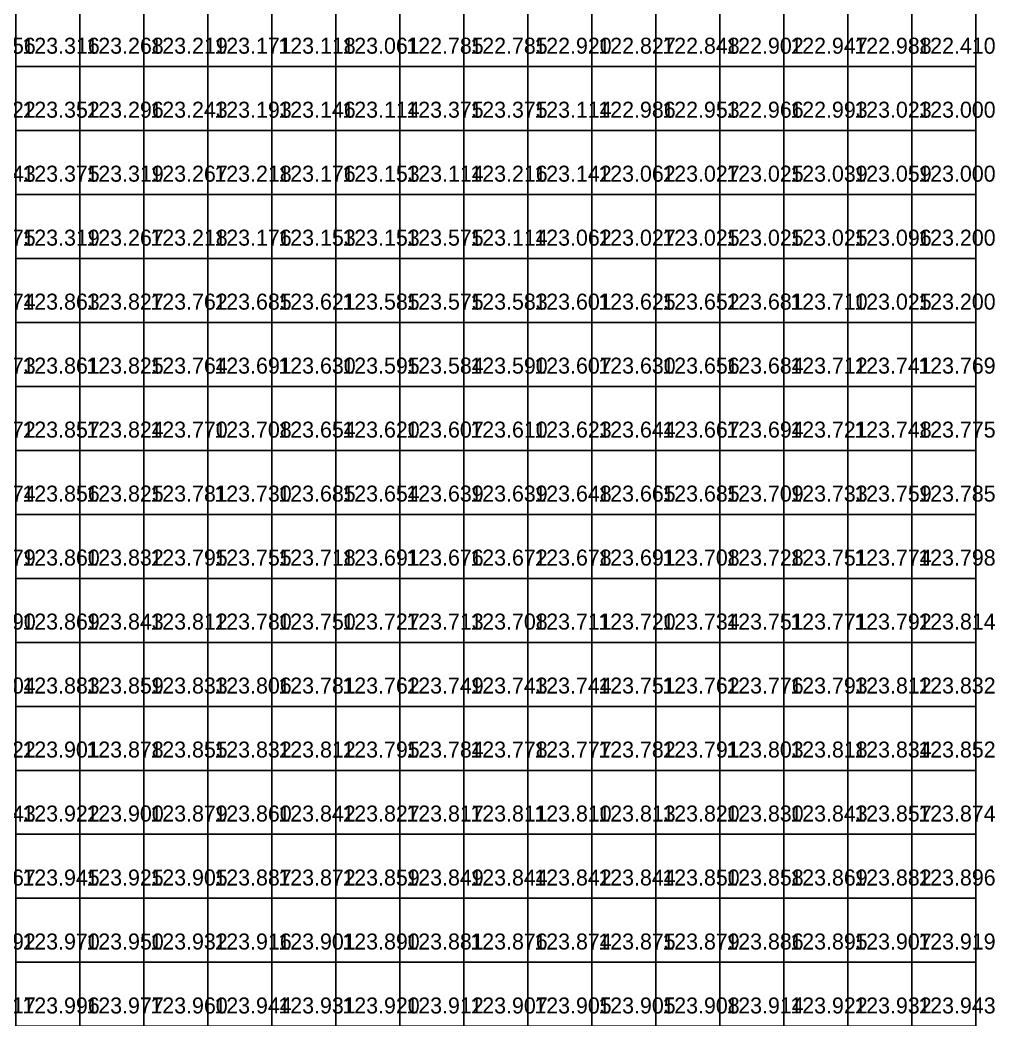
# Model space of a CAD drawing. Header units: metres. Extents: x 287857 to 287978, y 62957 to 63018.
# Drawn here: x 287962.99 to 287978.22, y 62971.93 to 62987.56 of the extents above; entities that cross this region are included whole.
import ezdxf

# ---------------------------------------------------------------- set-up
doc = ezdxf.new("R2010")
doc.units = ezdxf.units.M
for name, color, linetype, true_color in [('CIVILS-BARRIER', 7, 'Continuous', 0xf87171), ('CIVILS-INTERP', 7, 'Continuous', 0x64748b), ('CIVILS-LEVEL-TXT', 7, 'Continuous', 0x38bdf8), ('CIVILS-REAL', 7, 'Continuous', 0x38bdf8)]:
    doc.layers.add(name, color=color, linetype=linetype, true_color=true_color)

msp = doc.modelspace()

# ---------------------------------------------------------------- linework, layer by layer
at = {"layer": 'CIVILS-BARRIER'}
for points in [[(287968.925, 62984.831, 123.114), (287969.925, 62984.831, 123.114), (287969.925, 62985.831, 123.114), (287968.925, 62985.831, 123.114), (287968.925, 62984.831, 123.114)], [(287976.925, 62984.831, 123), (287977.925, 62984.831, 123), (287977.925, 62985.831, 123), (287976.925, 62985.831, 123), (287976.925, 62984.831, 123)], [(287962.925, 62983.831, 123.319), (287963.925, 62983.831, 123.319), (287963.925, 62984.831, 123.319), (287962.925, 62984.831, 123.319), (287962.925, 62983.831, 123.319)], [(287963.925, 62983.831, 123.267), (287964.925, 62983.831, 123.267), (287964.925, 62984.831, 123.267), (287963.925, 62984.831, 123.267), (287963.925, 62983.831, 123.267)], [(287964.925, 62983.831, 123.218), (287965.925, 62983.831, 123.218), (287965.925, 62984.831, 123.218), (287964.925, 62984.831, 123.218), (287964.925, 62983.831, 123.218)], [(287965.925, 62983.831, 123.176), (287966.925, 62983.831, 123.176), (287966.925, 62984.831, 123.176), (287965.925, 62984.831, 123.176), (287965.925, 62983.831, 123.176)], [(287966.925, 62983.831, 123.153), (287967.925, 62983.831, 123.153), (287967.925, 62984.831, 123.153), (287966.925, 62984.831, 123.153), (287966.925, 62983.831, 123.153)], [(287967.925, 62983.831, 123.153), (287968.925, 62983.831, 123.153), (287968.925, 62984.831, 123.153), (287967.925, 62984.831, 123.153), (287967.925, 62983.831, 123.153)], [(287969.925, 62983.831, 123.114), (287970.925, 62983.831, 123.114), (287970.925, 62984.831, 123.114), (287969.925, 62984.831, 123.114), (287969.925, 62983.831, 123.114)], [(287970.925, 62983.831, 123.062), (287971.925, 62983.831, 123.062), (287971.925, 62984.831, 123.062), (287970.925, 62984.831, 123.062), (287970.925, 62983.831, 123.062)], [(287971.925, 62983.831, 123.027), (287972.925, 62983.831, 123.027), (287972.925, 62984.831, 123.027), (287971.925, 62984.831, 123.027), (287971.925, 62983.831, 123.027)], [(287972.925, 62983.831, 123.025), (287973.925, 62983.831, 123.025), (287973.925, 62984.831, 123.025), (287972.925, 62984.831, 123.025), (287972.925, 62983.831, 123.025)], [(287973.925, 62983.831, 123.025), (287974.925, 62983.831, 123.025), (287974.925, 62984.831, 123.025), (287973.925, 62984.831, 123.025), (287973.925, 62983.831, 123.025)], [(287974.925, 62983.831, 123.025), (287975.925, 62983.831, 123.025), (287975.925, 62984.831, 123.025), (287974.925, 62984.831, 123.025), (287974.925, 62983.831, 123.025)], [(287975.925, 62982.831, 123.025), (287976.925, 62982.831, 123.025), (287976.925, 62983.831, 123.025), (287975.925, 62983.831, 123.025), (287975.925, 62982.831, 123.025)]]:
    msp.add_polyline3d(points, dxfattribs=at)
at = {"layer": 'CIVILS-INTERP'}
for points in [[(287962.925, 62986.831, 123.316), (287963.925, 62986.831, 123.316), (287963.925, 62987.831, 123.316), (287962.925, 62987.831, 123.316), (287962.925, 62986.831, 123.316)], [(287963.925, 62986.831, 123.268), (287964.925, 62986.831, 123.268), (287964.925, 62987.831, 123.268), (287963.925, 62987.831, 123.268), (287963.925, 62986.831, 123.268)], [(287964.925, 62986.831, 123.219), (287965.925, 62986.831, 123.219), (287965.925, 62987.831, 123.219), (287964.925, 62987.831, 123.219), (287964.925, 62986.831, 123.219)], [(287965.925, 62986.831, 123.171), (287966.925, 62986.831, 123.171), (287966.925, 62987.831, 123.171), (287965.925, 62987.831, 123.171), (287965.925, 62986.831, 123.171)], [(287966.925, 62986.831, 123.118), (287967.925, 62986.831, 123.118), (287967.925, 62987.831, 123.118), (287966.925, 62987.831, 123.118), (287966.925, 62986.831, 123.118)], [(287967.925, 62986.831, 123.061), (287968.925, 62986.831, 123.061), (287968.925, 62987.831, 123.061), (287967.925, 62987.831, 123.061), (287967.925, 62986.831, 123.061)], [(287970.925, 62986.831, 122.92), (287971.925, 62986.831, 122.92), (287971.925, 62987.831, 122.92), (287970.925, 62987.831, 122.92), (287970.925, 62986.831, 122.92)], [(287971.925, 62986.831, 122.827), (287972.925, 62986.831, 122.827), (287972.925, 62987.831, 122.827), (287971.925, 62987.831, 122.827), (287971.925, 62986.831, 122.827)], [(287972.925, 62986.831, 122.848), (287973.925, 62986.831, 122.848), (287973.925, 62987.831, 122.848), (287972.925, 62987.831, 122.848), (287972.925, 62986.831, 122.848)], [(287973.925, 62986.831, 122.902), (287974.925, 62986.831, 122.902), (287974.925, 62987.831, 122.902), (287973.925, 62987.831, 122.902), (287973.925, 62986.831, 122.902)], [(287974.925, 62986.831, 122.947), (287975.925, 62986.831, 122.947), (287975.925, 62987.831, 122.947), (287974.925, 62987.831, 122.947), (287974.925, 62986.831, 122.947)], [(287975.925, 62986.831, 122.988), (287976.925, 62986.831, 122.988), (287976.925, 62987.831, 122.988), (287975.925, 62987.831, 122.988), (287975.925, 62986.831, 122.988)], [(287962.925, 62985.831, 123.352), (287963.925, 62985.831, 123.352), (287963.925, 62986.831, 123.352), (287962.925, 62986.831, 123.352), (287962.925, 62985.831, 123.352)], [(287963.925, 62985.831, 123.296), (287964.925, 62985.831, 123.296), (287964.925, 62986.831, 123.296), (287963.925, 62986.831, 123.296), (287963.925, 62985.831, 123.296)], [(287964.925, 62985.831, 123.243), (287965.925, 62985.831, 123.243), (287965.925, 62986.831, 123.243), (287964.925, 62986.831, 123.243), (287964.925, 62985.831, 123.243)], [(287965.925, 62985.831, 123.193), (287966.925, 62985.831, 123.193), (287966.925, 62986.831, 123.193), (287965.925, 62986.831, 123.193), (287965.925, 62985.831, 123.193)], [(287966.925, 62985.831, 123.146), (287967.925, 62985.831, 123.146), (287967.925, 62986.831, 123.146), (287966.925, 62986.831, 123.146), (287966.925, 62985.831, 123.146)], [(287967.925, 62985.831, 123.114), (287968.925, 62985.831, 123.114), (287968.925, 62986.831, 123.114), (287967.925, 62986.831, 123.114), (287967.925, 62985.831, 123.114)], [(287970.925, 62985.831, 123.114), (287971.925, 62985.831, 123.114), (287971.925, 62986.831, 123.114), (287970.925, 62986.831, 123.114), (287970.925, 62985.831, 123.114)], [(287971.925, 62985.831, 122.986), (287972.925, 62985.831, 122.986), (287972.925, 62986.831, 122.986), (287971.925, 62986.831, 122.986), (287971.925, 62985.831, 122.986)], [(287972.925, 62985.831, 122.953), (287973.925, 62985.831, 122.953), (287973.925, 62986.831, 122.953), (287972.925, 62986.831, 122.953), (287972.925, 62985.831, 122.953)], [(287973.925, 62985.831, 122.966), (287974.925, 62985.831, 122.966), (287974.925, 62986.831, 122.966), (287973.925, 62986.831, 122.966), (287973.925, 62985.831, 122.966)], [(287974.925, 62985.831, 122.993), (287975.925, 62985.831, 122.993), (287975.925, 62986.831, 122.993), (287974.925, 62986.831, 122.993), (287974.925, 62985.831, 122.993)], [(287975.925, 62985.831, 123.023), (287976.925, 62985.831, 123.023), (287976.925, 62986.831, 123.023), (287975.925, 62986.831, 123.023), (287975.925, 62985.831, 123.023)], [(287962.925, 62984.831, 123.375), (287963.925, 62984.831, 123.375), (287963.925, 62985.831, 123.375), (287962.925, 62985.831, 123.375), (287962.925, 62984.831, 123.375)], [(287963.925, 62984.831, 123.319), (287964.925, 62984.831, 123.319), (287964.925, 62985.831, 123.319), (287963.925, 62985.831, 123.319), (287963.925, 62984.831, 123.319)], [(287964.925, 62984.831, 123.267), (287965.925, 62984.831, 123.267), (287965.925, 62985.831, 123.267), (287964.925, 62985.831, 123.267), (287964.925, 62984.831, 123.267)], [(287965.925, 62984.831, 123.218), (287966.925, 62984.831, 123.218), (287966.925, 62985.831, 123.218), (287965.925, 62985.831, 123.218), (287965.925, 62984.831, 123.218)], [(287966.925, 62984.831, 123.176), (287967.925, 62984.831, 123.176), (287967.925, 62985.831, 123.176), (287966.925, 62985.831, 123.176), (287966.925, 62984.831, 123.176)], [(287967.925, 62984.831, 123.153), (287968.925, 62984.831, 123.153), (287968.925, 62985.831, 123.153), (287967.925, 62985.831, 123.153), (287967.925, 62984.831, 123.153)], [(287969.925, 62984.831, 123.216), (287970.925, 62984.831, 123.216), (287970.925, 62985.831, 123.216), (287969.925, 62985.831, 123.216), (287969.925, 62984.831, 123.216)], [(287970.925, 62984.831, 123.142), (287971.925, 62984.831, 123.142), (287971.925, 62985.831, 123.142), (287970.925, 62985.831, 123.142), (287970.925, 62984.831, 123.142)], [(287971.925, 62984.831, 123.062), (287972.925, 62984.831, 123.062), (287972.925, 62985.831, 123.062), (287971.925, 62985.831, 123.062), (287971.925, 62984.831, 123.062)], [(287972.925, 62984.831, 123.027), (287973.925, 62984.831, 123.027), (287973.925, 62985.831, 123.027), (287972.925, 62985.831, 123.027), (287972.925, 62984.831, 123.027)], [(287973.925, 62984.831, 123.025), (287974.925, 62984.831, 123.025), (287974.925, 62985.831, 123.025), (287973.925, 62985.831, 123.025), (287973.925, 62984.831, 123.025)], [(287974.925, 62984.831, 123.039), (287975.925, 62984.831, 123.039), (287975.925, 62985.831, 123.039), (287974.925, 62985.831, 123.039), (287974.925, 62984.831, 123.039)], [(287975.925, 62984.831, 123.059), (287976.925, 62984.831, 123.059), (287976.925, 62985.831, 123.059), (287975.925, 62985.831, 123.059), (287975.925, 62984.831, 123.059)], [(287975.925, 62983.831, 123.096), (287976.925, 62983.831, 123.096), (287976.925, 62984.831, 123.096), (287975.925, 62984.831, 123.096), (287975.925, 62983.831, 123.096)], [(287962.925, 62982.831, 123.863), (287963.925, 62982.831, 123.863), (287963.925, 62983.831, 123.863), (287962.925, 62983.831, 123.863), (287962.925, 62982.831, 123.863)], [(287963.925, 62982.831, 123.827), (287964.925, 62982.831, 123.827), (287964.925, 62983.831, 123.827), (287963.925, 62983.831, 123.827), (287963.925, 62982.831, 123.827)], [(287964.925, 62982.831, 123.762), (287965.925, 62982.831, 123.762), (287965.925, 62983.831, 123.762), (287964.925, 62983.831, 123.762), (287964.925, 62982.831, 123.762)], [(287965.925, 62982.831, 123.685), (287966.925, 62982.831, 123.685), (287966.925, 62983.831, 123.685), (287965.925, 62983.831, 123.685), (287965.925, 62982.831, 123.685)], [(287966.925, 62982.831, 123.621), (287967.925, 62982.831, 123.621), (287967.925, 62983.831, 123.621), (287966.925, 62983.831, 123.621), (287966.925, 62982.831, 123.621)], [(287967.925, 62982.831, 123.585), (287968.925, 62982.831, 123.585), (287968.925, 62983.831, 123.585), (287967.925, 62983.831, 123.585), (287967.925, 62982.831, 123.585)], [(287969.925, 62982.831, 123.583), (287970.925, 62982.831, 123.583), (287970.925, 62983.831, 123.583), (287969.925, 62983.831, 123.583), (287969.925, 62982.831, 123.583)], [(287970.925, 62982.831, 123.601), (287971.925, 62982.831, 123.601), (287971.925, 62983.831, 123.601), (287970.925, 62983.831, 123.601), (287970.925, 62982.831, 123.601)], [(287971.925, 62982.831, 123.625), (287972.925, 62982.831, 123.625), (287972.925, 62983.831, 123.625), (287971.925, 62983.831, 123.625), (287971.925, 62982.831, 123.625)], [(287972.925, 62982.831, 123.652), (287973.925, 62982.831, 123.652), (287973.925, 62983.831, 123.652), (287972.925, 62983.831, 123.652), (287972.925, 62982.831, 123.652)], [(287973.925, 62982.831, 123.681), (287974.925, 62982.831, 123.681), (287974.925, 62983.831, 123.681), (287973.925, 62983.831, 123.681), (287973.925, 62982.831, 123.681)], [(287974.925, 62982.831, 123.71), (287975.925, 62982.831, 123.71), (287975.925, 62983.831, 123.71), (287974.925, 62983.831, 123.71), (287974.925, 62982.831, 123.71)], [(287962.925, 62981.831, 123.861), (287963.925, 62981.831, 123.861), (287963.925, 62982.831, 123.861), (287962.925, 62982.831, 123.861), (287962.925, 62981.831, 123.861)], [(287963.925, 62981.831, 123.825), (287964.925, 62981.831, 123.825), (287964.925, 62982.831, 123.825), (287963.925, 62982.831, 123.825), (287963.925, 62981.831, 123.825)], [(287964.925, 62981.831, 123.764), (287965.925, 62981.831, 123.764), (287965.925, 62982.831, 123.764), (287964.925, 62982.831, 123.764), (287964.925, 62981.831, 123.764)], [(287965.925, 62981.831, 123.691), (287966.925, 62981.831, 123.691), (287966.925, 62982.831, 123.691), (287965.925, 62982.831, 123.691), (287965.925, 62981.831, 123.691)], [(287966.925, 62981.831, 123.63), (287967.925, 62981.831, 123.63), (287967.925, 62982.831, 123.63), (287966.925, 62982.831, 123.63), (287966.925, 62981.831, 123.63)], [(287967.925, 62981.831, 123.595), (287968.925, 62981.831, 123.595), (287968.925, 62982.831, 123.595), (287967.925, 62982.831, 123.595), (287967.925, 62981.831, 123.595)], [(287968.925, 62981.831, 123.584), (287969.925, 62981.831, 123.584), (287969.925, 62982.831, 123.584), (287968.925, 62982.831, 123.584), (287968.925, 62981.831, 123.584)], [(287969.925, 62981.831, 123.59), (287970.925, 62981.831, 123.59), (287970.925, 62982.831, 123.59), (287969.925, 62982.831, 123.59), (287969.925, 62981.831, 123.59)], [(287970.925, 62981.831, 123.607), (287971.925, 62981.831, 123.607), (287971.925, 62982.831, 123.607), (287970.925, 62982.831, 123.607), (287970.925, 62981.831, 123.607)], [(287971.925, 62981.831, 123.63), (287972.925, 62981.831, 123.63), (287972.925, 62982.831, 123.63), (287971.925, 62982.831, 123.63), (287971.925, 62981.831, 123.63)], [(287972.925, 62981.831, 123.656), (287973.925, 62981.831, 123.656), (287973.925, 62982.831, 123.656), (287972.925, 62982.831, 123.656), (287972.925, 62981.831, 123.656)], [(287973.925, 62981.831, 123.684), (287974.925, 62981.831, 123.684), (287974.925, 62982.831, 123.684), (287973.925, 62982.831, 123.684), (287973.925, 62981.831, 123.684)], [(287974.925, 62981.831, 123.712), (287975.925, 62981.831, 123.712), (287975.925, 62982.831, 123.712), (287974.925, 62982.831, 123.712), (287974.925, 62981.831, 123.712)], [(287975.925, 62981.831, 123.741), (287976.925, 62981.831, 123.741), (287976.925, 62982.831, 123.741), (287975.925, 62982.831, 123.741), (287975.925, 62981.831, 123.741)], [(287976.925, 62981.831, 123.769), (287977.925, 62981.831, 123.769), (287977.925, 62982.831, 123.769), (287976.925, 62982.831, 123.769), (287976.925, 62981.831, 123.769)], [(287962.925, 62980.831, 123.857), (287963.925, 62980.831, 123.857), (287963.925, 62981.831, 123.857), (287962.925, 62981.831, 123.857), (287962.925, 62980.831, 123.857)], [(287963.925, 62980.831, 123.824), (287964.925, 62980.831, 123.824), (287964.925, 62981.831, 123.824), (287963.925, 62981.831, 123.824), (287963.925, 62980.831, 123.824)], [(287964.925, 62980.831, 123.77), (287965.925, 62980.831, 123.77), (287965.925, 62981.831, 123.77), (287964.925, 62981.831, 123.77), (287964.925, 62980.831, 123.77)], [(287965.925, 62980.831, 123.708), (287966.925, 62980.831, 123.708), (287966.925, 62981.831, 123.708), (287965.925, 62981.831, 123.708), (287965.925, 62980.831, 123.708)], [(287966.925, 62980.831, 123.654), (287967.925, 62980.831, 123.654), (287967.925, 62981.831, 123.654), (287966.925, 62981.831, 123.654), (287966.925, 62980.831, 123.654)], [(287967.925, 62980.831, 123.62), (287968.925, 62980.831, 123.62), (287968.925, 62981.831, 123.62), (287967.925, 62981.831, 123.62), (287967.925, 62980.831, 123.62)], [(287968.925, 62980.831, 123.607), (287969.925, 62980.831, 123.607), (287969.925, 62981.831, 123.607), (287968.925, 62981.831, 123.607), (287968.925, 62980.831, 123.607)], [(287969.925, 62980.831, 123.61), (287970.925, 62980.831, 123.61), (287970.925, 62981.831, 123.61), (287969.925, 62981.831, 123.61), (287969.925, 62980.831, 123.61)], [(287970.925, 62980.831, 123.623), (287971.925, 62980.831, 123.623), (287971.925, 62981.831, 123.623), (287970.925, 62981.831, 123.623), (287970.925, 62980.831, 123.623)], [(287971.925, 62980.831, 123.644), (287972.925, 62980.831, 123.644), (287972.925, 62981.831, 123.644), (287971.925, 62981.831, 123.644), (287971.925, 62980.831, 123.644)], [(287972.925, 62980.831, 123.667), (287973.925, 62980.831, 123.667), (287973.925, 62981.831, 123.667), (287972.925, 62981.831, 123.667), (287972.925, 62980.831, 123.667)], [(287973.925, 62980.831, 123.694), (287974.925, 62980.831, 123.694), (287974.925, 62981.831, 123.694), (287973.925, 62981.831, 123.694), (287973.925, 62980.831, 123.694)], [(287974.925, 62980.831, 123.721), (287975.925, 62980.831, 123.721), (287975.925, 62981.831, 123.721), (287974.925, 62981.831, 123.721), (287974.925, 62980.831, 123.721)], [(287975.925, 62980.831, 123.748), (287976.925, 62980.831, 123.748), (287976.925, 62981.831, 123.748), (287975.925, 62981.831, 123.748), (287975.925, 62980.831, 123.748)], [(287976.925, 62980.831, 123.775), (287977.925, 62980.831, 123.775), (287977.925, 62981.831, 123.775), (287976.925, 62981.831, 123.775), (287976.925, 62980.831, 123.775)], [(287962.925, 62979.831, 123.856), (287963.925, 62979.831, 123.856), (287963.925, 62980.831, 123.856), (287962.925, 62980.831, 123.856), (287962.925, 62979.831, 123.856)], [(287963.925, 62979.831, 123.825), (287964.925, 62979.831, 123.825), (287964.925, 62980.831, 123.825), (287963.925, 62980.831, 123.825), (287963.925, 62979.831, 123.825)], [(287964.925, 62979.831, 123.781), (287965.925, 62979.831, 123.781), (287965.925, 62980.831, 123.781), (287964.925, 62980.831, 123.781), (287964.925, 62979.831, 123.781)], [(287965.925, 62979.831, 123.73), (287966.925, 62979.831, 123.73), (287966.925, 62980.831, 123.73), (287965.925, 62980.831, 123.73), (287965.925, 62979.831, 123.73)], [(287966.925, 62979.831, 123.685), (287967.925, 62979.831, 123.685), (287967.925, 62980.831, 123.685), (287966.925, 62980.831, 123.685), (287966.925, 62979.831, 123.685)], [(287967.925, 62979.831, 123.654), (287968.925, 62979.831, 123.654), (287968.925, 62980.831, 123.654), (287967.925, 62980.831, 123.654), (287967.925, 62979.831, 123.654)], [(287968.925, 62979.831, 123.639), (287969.925, 62979.831, 123.639), (287969.925, 62980.831, 123.639), (287968.925, 62980.831, 123.639), (287968.925, 62979.831, 123.639)], [(287969.925, 62979.831, 123.639), (287970.925, 62979.831, 123.639), (287970.925, 62980.831, 123.639), (287969.925, 62980.831, 123.639), (287969.925, 62979.831, 123.639)], [(287970.925, 62979.831, 123.648), (287971.925, 62979.831, 123.648), (287971.925, 62980.831, 123.648), (287970.925, 62980.831, 123.648), (287970.925, 62979.831, 123.648)], [(287971.925, 62979.831, 123.665), (287972.925, 62979.831, 123.665), (287972.925, 62980.831, 123.665), (287971.925, 62980.831, 123.665), (287971.925, 62979.831, 123.665)], [(287972.925, 62979.831, 123.685), (287973.925, 62979.831, 123.685), (287973.925, 62980.831, 123.685), (287972.925, 62980.831, 123.685), (287972.925, 62979.831, 123.685)], [(287973.925, 62979.831, 123.709), (287974.925, 62979.831, 123.709), (287974.925, 62980.831, 123.709), (287973.925, 62980.831, 123.709), (287973.925, 62979.831, 123.709)], [(287974.925, 62979.831, 123.733), (287975.925, 62979.831, 123.733), (287975.925, 62980.831, 123.733), (287974.925, 62980.831, 123.733), (287974.925, 62979.831, 123.733)], [(287975.925, 62979.831, 123.759), (287976.925, 62979.831, 123.759), (287976.925, 62980.831, 123.759), (287975.925, 62980.831, 123.759), (287975.925, 62979.831, 123.759)], [(287976.925, 62979.831, 123.785), (287977.925, 62979.831, 123.785), (287977.925, 62980.831, 123.785), (287976.925, 62980.831, 123.785), (287976.925, 62979.831, 123.785)], [(287962.925, 62978.831, 123.86), (287963.925, 62978.831, 123.86), (287963.925, 62979.831, 123.86), (287962.925, 62979.831, 123.86), (287962.925, 62978.831, 123.86)], [(287963.925, 62978.831, 123.832), (287964.925, 62978.831, 123.832), (287964.925, 62979.831, 123.832), (287963.925, 62979.831, 123.832), (287963.925, 62978.831, 123.832)], [(287964.925, 62978.831, 123.795), (287965.925, 62978.831, 123.795), (287965.925, 62979.831, 123.795), (287964.925, 62979.831, 123.795), (287964.925, 62978.831, 123.795)], [(287965.925, 62978.831, 123.755), (287966.925, 62978.831, 123.755), (287966.925, 62979.831, 123.755), (287965.925, 62979.831, 123.755), (287965.925, 62978.831, 123.755)], [(287966.925, 62978.831, 123.718), (287967.925, 62978.831, 123.718), (287967.925, 62979.831, 123.718), (287966.925, 62979.831, 123.718), (287966.925, 62978.831, 123.718)], [(287967.925, 62978.831, 123.691), (287968.925, 62978.831, 123.691), (287968.925, 62979.831, 123.691), (287967.925, 62979.831, 123.691), (287967.925, 62978.831, 123.691)], [(287968.925, 62978.831, 123.676), (287969.925, 62978.831, 123.676), (287969.925, 62979.831, 123.676), (287968.925, 62979.831, 123.676), (287968.925, 62978.831, 123.676)], [(287969.925, 62978.831, 123.672), (287970.925, 62978.831, 123.672), (287970.925, 62979.831, 123.672), (287969.925, 62979.831, 123.672), (287969.925, 62978.831, 123.672)], [(287970.925, 62978.831, 123.678), (287971.925, 62978.831, 123.678), (287971.925, 62979.831, 123.678), (287970.925, 62979.831, 123.678), (287970.925, 62978.831, 123.678)], [(287971.925, 62978.831, 123.691), (287972.925, 62978.831, 123.691), (287972.925, 62979.831, 123.691), (287971.925, 62979.831, 123.691), (287971.925, 62978.831, 123.691)], [(287972.925, 62978.831, 123.708), (287973.925, 62978.831, 123.708), (287973.925, 62979.831, 123.708), (287972.925, 62979.831, 123.708), (287972.925, 62978.831, 123.708)], [(287973.925, 62978.831, 123.728), (287974.925, 62978.831, 123.728), (287974.925, 62979.831, 123.728), (287973.925, 62979.831, 123.728), (287973.925, 62978.831, 123.728)], [(287974.925, 62978.831, 123.751), (287975.925, 62978.831, 123.751), (287975.925, 62979.831, 123.751), (287974.925, 62979.831, 123.751), (287974.925, 62978.831, 123.751)], [(287975.925, 62978.831, 123.774), (287976.925, 62978.831, 123.774), (287976.925, 62979.831, 123.774), (287975.925, 62979.831, 123.774), (287975.925, 62978.831, 123.774)], [(287976.925, 62978.831, 123.798), (287977.925, 62978.831, 123.798), (287977.925, 62979.831, 123.798), (287976.925, 62979.831, 123.798), (287976.925, 62978.831, 123.798)], [(287962.925, 62977.831, 123.869), (287963.925, 62977.831, 123.869), (287963.925, 62978.831, 123.869), (287962.925, 62978.831, 123.869), (287962.925, 62977.831, 123.869)], [(287963.925, 62977.831, 123.843), (287964.925, 62977.831, 123.843), (287964.925, 62978.831, 123.843), (287963.925, 62978.831, 123.843), (287963.925, 62977.831, 123.843)], [(287964.925, 62977.831, 123.812), (287965.925, 62977.831, 123.812), (287965.925, 62978.831, 123.812), (287964.925, 62978.831, 123.812), (287964.925, 62977.831, 123.812)], [(287965.925, 62977.831, 123.78), (287966.925, 62977.831, 123.78), (287966.925, 62978.831, 123.78), (287965.925, 62978.831, 123.78), (287965.925, 62977.831, 123.78)], [(287966.925, 62977.831, 123.75), (287967.925, 62977.831, 123.75), (287967.925, 62978.831, 123.75), (287966.925, 62978.831, 123.75), (287966.925, 62977.831, 123.75)], [(287967.925, 62977.831, 123.727), (287968.925, 62977.831, 123.727), (287968.925, 62978.831, 123.727), (287967.925, 62978.831, 123.727), (287967.925, 62977.831, 123.727)], [(287968.925, 62977.831, 123.713), (287969.925, 62977.831, 123.713), (287969.925, 62978.831, 123.713), (287968.925, 62978.831, 123.713), (287968.925, 62977.831, 123.713)], [(287969.925, 62977.831, 123.708), (287970.925, 62977.831, 123.708), (287970.925, 62978.831, 123.708), (287969.925, 62978.831, 123.708), (287969.925, 62977.831, 123.708)], [(287970.925, 62977.831, 123.711), (287971.925, 62977.831, 123.711), (287971.925, 62978.831, 123.711), (287970.925, 62978.831, 123.711), (287970.925, 62977.831, 123.711)], [(287971.925, 62977.831, 123.72), (287972.925, 62977.831, 123.72), (287972.925, 62978.831, 123.72), (287971.925, 62978.831, 123.72), (287971.925, 62977.831, 123.72)], [(287972.925, 62977.831, 123.734), (287973.925, 62977.831, 123.734), (287973.925, 62978.831, 123.734), (287972.925, 62978.831, 123.734), (287972.925, 62977.831, 123.734)], [(287973.925, 62977.831, 123.751), (287974.925, 62977.831, 123.751), (287974.925, 62978.831, 123.751), (287973.925, 62978.831, 123.751), (287973.925, 62977.831, 123.751)], [(287974.925, 62977.831, 123.771), (287975.925, 62977.831, 123.771), (287975.925, 62978.831, 123.771), (287974.925, 62978.831, 123.771), (287974.925, 62977.831, 123.771)], [(287975.925, 62977.831, 123.792), (287976.925, 62977.831, 123.792), (287976.925, 62978.831, 123.792), (287975.925, 62978.831, 123.792), (287975.925, 62977.831, 123.792)], [(287976.925, 62977.831, 123.814), (287977.925, 62977.831, 123.814), (287977.925, 62978.831, 123.814), (287976.925, 62978.831, 123.814), (287976.925, 62977.831, 123.814)], [(287962.925, 62976.831, 123.883), (287963.925, 62976.831, 123.883), (287963.925, 62977.831, 123.883), (287962.925, 62977.831, 123.883), (287962.925, 62976.831, 123.883)], [(287963.925, 62976.831, 123.859), (287964.925, 62976.831, 123.859), (287964.925, 62977.831, 123.859), (287963.925, 62977.831, 123.859), (287963.925, 62976.831, 123.859)], [(287964.925, 62976.831, 123.833), (287965.925, 62976.831, 123.833), (287965.925, 62977.831, 123.833), (287964.925, 62977.831, 123.833), (287964.925, 62976.831, 123.833)], [(287965.925, 62976.831, 123.806), (287966.925, 62976.831, 123.806), (287966.925, 62977.831, 123.806), (287965.925, 62977.831, 123.806), (287965.925, 62976.831, 123.806)], [(287966.925, 62976.831, 123.781), (287967.925, 62976.831, 123.781), (287967.925, 62977.831, 123.781), (287966.925, 62977.831, 123.781), (287966.925, 62976.831, 123.781)], [(287967.925, 62976.831, 123.762), (287968.925, 62976.831, 123.762), (287968.925, 62977.831, 123.762), (287967.925, 62977.831, 123.762), (287967.925, 62976.831, 123.762)], [(287968.925, 62976.831, 123.749), (287969.925, 62976.831, 123.749), (287969.925, 62977.831, 123.749), (287968.925, 62977.831, 123.749), (287968.925, 62976.831, 123.749)], [(287969.925, 62976.831, 123.743), (287970.925, 62976.831, 123.743), (287970.925, 62977.831, 123.743), (287969.925, 62977.831, 123.743), (287969.925, 62976.831, 123.743)], [(287970.925, 62976.831, 123.744), (287971.925, 62976.831, 123.744), (287971.925, 62977.831, 123.744), (287970.925, 62977.831, 123.744), (287970.925, 62976.831, 123.744)], [(287971.925, 62976.831, 123.751), (287972.925, 62976.831, 123.751), (287972.925, 62977.831, 123.751), (287971.925, 62977.831, 123.751), (287971.925, 62976.831, 123.751)], [(287972.925, 62976.831, 123.762), (287973.925, 62976.831, 123.762), (287973.925, 62977.831, 123.762), (287972.925, 62977.831, 123.762), (287972.925, 62976.831, 123.762)], [(287973.925, 62976.831, 123.776), (287974.925, 62976.831, 123.776), (287974.925, 62977.831, 123.776), (287973.925, 62977.831, 123.776), (287973.925, 62976.831, 123.776)], [(287974.925, 62976.831, 123.793), (287975.925, 62976.831, 123.793), (287975.925, 62977.831, 123.793), (287974.925, 62977.831, 123.793), (287974.925, 62976.831, 123.793)], [(287975.925, 62976.831, 123.812), (287976.925, 62976.831, 123.812), (287976.925, 62977.831, 123.812), (287975.925, 62977.831, 123.812), (287975.925, 62976.831, 123.812)], [(287976.925, 62976.831, 123.832), (287977.925, 62976.831, 123.832), (287977.925, 62977.831, 123.832), (287976.925, 62977.831, 123.832), (287976.925, 62976.831, 123.832)], [(287962.925, 62975.831, 123.901), (287963.925, 62975.831, 123.901), (287963.925, 62976.831, 123.901), (287962.925, 62976.831, 123.901), (287962.925, 62975.831, 123.901)], [(287963.925, 62975.831, 123.878), (287964.925, 62975.831, 123.878), (287964.925, 62976.831, 123.878), (287963.925, 62976.831, 123.878), (287963.925, 62975.831, 123.878)], [(287964.925, 62975.831, 123.855), (287965.925, 62975.831, 123.855), (287965.925, 62976.831, 123.855), (287964.925, 62976.831, 123.855), (287964.925, 62975.831, 123.855)], [(287965.925, 62975.831, 123.832), (287966.925, 62975.831, 123.832), (287966.925, 62976.831, 123.832), (287965.925, 62976.831, 123.832), (287965.925, 62975.831, 123.832)], [(287966.925, 62975.831, 123.812), (287967.925, 62975.831, 123.812), (287967.925, 62976.831, 123.812), (287966.925, 62976.831, 123.812), (287966.925, 62975.831, 123.812)], [(287967.925, 62975.831, 123.795), (287968.925, 62975.831, 123.795), (287968.925, 62976.831, 123.795), (287967.925, 62976.831, 123.795), (287967.925, 62975.831, 123.795)], [(287968.925, 62975.831, 123.784), (287969.925, 62975.831, 123.784), (287969.925, 62976.831, 123.784), (287968.925, 62976.831, 123.784), (287968.925, 62975.831, 123.784)], [(287969.925, 62975.831, 123.778), (287970.925, 62975.831, 123.778), (287970.925, 62976.831, 123.778), (287969.925, 62976.831, 123.778), (287969.925, 62975.831, 123.778)], [(287970.925, 62975.831, 123.777), (287971.925, 62975.831, 123.777), (287971.925, 62976.831, 123.777), (287970.925, 62976.831, 123.777), (287970.925, 62975.831, 123.777)], [(287971.925, 62975.831, 123.782), (287972.925, 62975.831, 123.782), (287972.925, 62976.831, 123.782), (287971.925, 62976.831, 123.782), (287971.925, 62975.831, 123.782)], [(287972.925, 62975.831, 123.791), (287973.925, 62975.831, 123.791), (287973.925, 62976.831, 123.791), (287972.925, 62976.831, 123.791), (287972.925, 62975.831, 123.791)], [(287973.925, 62975.831, 123.803), (287974.925, 62975.831, 123.803), (287974.925, 62976.831, 123.803), (287973.925, 62976.831, 123.803), (287973.925, 62975.831, 123.803)], [(287974.925, 62975.831, 123.818), (287975.925, 62975.831, 123.818), (287975.925, 62976.831, 123.818), (287974.925, 62976.831, 123.818), (287974.925, 62975.831, 123.818)], [(287975.925, 62975.831, 123.834), (287976.925, 62975.831, 123.834), (287976.925, 62976.831, 123.834), (287975.925, 62976.831, 123.834), (287975.925, 62975.831, 123.834)], [(287976.925, 62975.831, 123.852), (287977.925, 62975.831, 123.852), (287977.925, 62976.831, 123.852), (287976.925, 62976.831, 123.852), (287976.925, 62975.831, 123.852)], [(287962.925, 62974.831, 123.922), (287963.925, 62974.831, 123.922), (287963.925, 62975.831, 123.922), (287962.925, 62975.831, 123.922), (287962.925, 62974.831, 123.922)], [(287963.925, 62974.831, 123.9), (287964.925, 62974.831, 123.9), (287964.925, 62975.831, 123.9), (287963.925, 62975.831, 123.9), (287963.925, 62974.831, 123.9)], [(287964.925, 62974.831, 123.879), (287965.925, 62974.831, 123.879), (287965.925, 62975.831, 123.879), (287964.925, 62975.831, 123.879), (287964.925, 62974.831, 123.879)], [(287965.925, 62974.831, 123.86), (287966.925, 62974.831, 123.86), (287966.925, 62975.831, 123.86), (287965.925, 62975.831, 123.86), (287965.925, 62974.831, 123.86)], [(287966.925, 62974.831, 123.842), (287967.925, 62974.831, 123.842), (287967.925, 62975.831, 123.842), (287966.925, 62975.831, 123.842), (287966.925, 62974.831, 123.842)], [(287967.925, 62974.831, 123.827), (287968.925, 62974.831, 123.827), (287968.925, 62975.831, 123.827), (287967.925, 62975.831, 123.827), (287967.925, 62974.831, 123.827)], [(287968.925, 62974.831, 123.817), (287969.925, 62974.831, 123.817), (287969.925, 62975.831, 123.817), (287968.925, 62975.831, 123.817), (287968.925, 62974.831, 123.817)], [(287969.925, 62974.831, 123.811), (287970.925, 62974.831, 123.811), (287970.925, 62975.831, 123.811), (287969.925, 62975.831, 123.811), (287969.925, 62974.831, 123.811)], [(287970.925, 62974.831, 123.81), (287971.925, 62974.831, 123.81), (287971.925, 62975.831, 123.81), (287970.925, 62975.831, 123.81), (287970.925, 62974.831, 123.81)], [(287971.925, 62974.831, 123.813), (287972.925, 62974.831, 123.813), (287972.925, 62975.831, 123.813), (287971.925, 62975.831, 123.813), (287971.925, 62974.831, 123.813)], [(287972.925, 62974.831, 123.82), (287973.925, 62974.831, 123.82), (287973.925, 62975.831, 123.82), (287972.925, 62975.831, 123.82), (287972.925, 62974.831, 123.82)], [(287973.925, 62974.831, 123.83), (287974.925, 62974.831, 123.83), (287974.925, 62975.831, 123.83), (287973.925, 62975.831, 123.83), (287973.925, 62974.831, 123.83)], [(287974.925, 62974.831, 123.843), (287975.925, 62974.831, 123.843), (287975.925, 62975.831, 123.843), (287974.925, 62975.831, 123.843), (287974.925, 62974.831, 123.843)], [(287975.925, 62974.831, 123.857), (287976.925, 62974.831, 123.857), (287976.925, 62975.831, 123.857), (287975.925, 62975.831, 123.857), (287975.925, 62974.831, 123.857)], [(287976.925, 62974.831, 123.874), (287977.925, 62974.831, 123.874), (287977.925, 62975.831, 123.874), (287976.925, 62975.831, 123.874), (287976.925, 62974.831, 123.874)], [(287962.925, 62973.831, 123.945), (287963.925, 62973.831, 123.945), (287963.925, 62974.831, 123.945), (287962.925, 62974.831, 123.945), (287962.925, 62973.831, 123.945)], [(287963.925, 62973.831, 123.925), (287964.925, 62973.831, 123.925), (287964.925, 62974.831, 123.925), (287963.925, 62974.831, 123.925), (287963.925, 62973.831, 123.925)], [(287964.925, 62973.831, 123.905), (287965.925, 62973.831, 123.905), (287965.925, 62974.831, 123.905), (287964.925, 62974.831, 123.905), (287964.925, 62973.831, 123.905)], [(287965.925, 62973.831, 123.887), (287966.925, 62973.831, 123.887), (287966.925, 62974.831, 123.887), (287965.925, 62974.831, 123.887), (287965.925, 62973.831, 123.887)], [(287966.925, 62973.831, 123.872), (287967.925, 62973.831, 123.872), (287967.925, 62974.831, 123.872), (287966.925, 62974.831, 123.872), (287966.925, 62973.831, 123.872)], [(287967.925, 62973.831, 123.859), (287968.925, 62973.831, 123.859), (287968.925, 62974.831, 123.859), (287967.925, 62974.831, 123.859), (287967.925, 62973.831, 123.859)], [(287968.925, 62973.831, 123.849), (287969.925, 62973.831, 123.849), (287969.925, 62974.831, 123.849), (287968.925, 62974.831, 123.849), (287968.925, 62973.831, 123.849)], [(287969.925, 62973.831, 123.844), (287970.925, 62973.831, 123.844), (287970.925, 62974.831, 123.844), (287969.925, 62974.831, 123.844), (287969.925, 62973.831, 123.844)], [(287970.925, 62973.831, 123.842), (287971.925, 62973.831, 123.842), (287971.925, 62974.831, 123.842), (287970.925, 62974.831, 123.842), (287970.925, 62973.831, 123.842)], [(287971.925, 62973.831, 123.844), (287972.925, 62973.831, 123.844), (287972.925, 62974.831, 123.844), (287971.925, 62974.831, 123.844), (287971.925, 62973.831, 123.844)], [(287972.925, 62973.831, 123.85), (287973.925, 62973.831, 123.85), (287973.925, 62974.831, 123.85), (287972.925, 62974.831, 123.85), (287972.925, 62973.831, 123.85)], [(287973.925, 62973.831, 123.858), (287974.925, 62973.831, 123.858), (287974.925, 62974.831, 123.858), (287973.925, 62974.831, 123.858), (287973.925, 62973.831, 123.858)], [(287974.925, 62973.831, 123.869), (287975.925, 62973.831, 123.869), (287975.925, 62974.831, 123.869), (287974.925, 62974.831, 123.869), (287974.925, 62973.831, 123.869)], [(287975.925, 62973.831, 123.882), (287976.925, 62973.831, 123.882), (287976.925, 62974.831, 123.882), (287975.925, 62974.831, 123.882), (287975.925, 62973.831, 123.882)], [(287976.925, 62973.831, 123.896), (287977.925, 62973.831, 123.896), (287977.925, 62974.831, 123.896), (287976.925, 62974.831, 123.896), (287976.925, 62973.831, 123.896)], [(287962.925, 62972.831, 123.97), (287963.925, 62972.831, 123.97), (287963.925, 62973.831, 123.97), (287962.925, 62973.831, 123.97), (287962.925, 62972.831, 123.97)], [(287963.925, 62972.831, 123.95), (287964.925, 62972.831, 123.95), (287964.925, 62973.831, 123.95), (287963.925, 62973.831, 123.95), (287963.925, 62972.831, 123.95)], [(287964.925, 62972.831, 123.932), (287965.925, 62972.831, 123.932), (287965.925, 62973.831, 123.932), (287964.925, 62973.831, 123.932), (287964.925, 62972.831, 123.932)], [(287965.925, 62972.831, 123.916), (287966.925, 62972.831, 123.916), (287966.925, 62973.831, 123.916), (287965.925, 62973.831, 123.916), (287965.925, 62972.831, 123.916)], [(287966.925, 62972.831, 123.901), (287967.925, 62972.831, 123.901), (287967.925, 62973.831, 123.901), (287966.925, 62973.831, 123.901), (287966.925, 62972.831, 123.901)], [(287967.925, 62972.831, 123.89), (287968.925, 62972.831, 123.89), (287968.925, 62973.831, 123.89), (287967.925, 62973.831, 123.89), (287967.925, 62972.831, 123.89)], [(287968.925, 62972.831, 123.881), (287969.925, 62972.831, 123.881), (287969.925, 62973.831, 123.881), (287968.925, 62973.831, 123.881), (287968.925, 62972.831, 123.881)], [(287969.925, 62972.831, 123.876), (287970.925, 62972.831, 123.876), (287970.925, 62973.831, 123.876), (287969.925, 62973.831, 123.876), (287969.925, 62972.831, 123.876)], [(287970.925, 62972.831, 123.874), (287971.925, 62972.831, 123.874), (287971.925, 62973.831, 123.874), (287970.925, 62973.831, 123.874), (287970.925, 62972.831, 123.874)], [(287971.925, 62972.831, 123.875), (287972.925, 62972.831, 123.875), (287972.925, 62973.831, 123.875), (287971.925, 62973.831, 123.875), (287971.925, 62972.831, 123.875)], [(287972.925, 62972.831, 123.879), (287973.925, 62972.831, 123.879), (287973.925, 62973.831, 123.879), (287972.925, 62973.831, 123.879), (287972.925, 62972.831, 123.879)], [(287973.925, 62972.831, 123.886), (287974.925, 62972.831, 123.886), (287974.925, 62973.831, 123.886), (287973.925, 62973.831, 123.886), (287973.925, 62972.831, 123.886)], [(287974.925, 62972.831, 123.895), (287975.925, 62972.831, 123.895), (287975.925, 62973.831, 123.895), (287974.925, 62973.831, 123.895), (287974.925, 62972.831, 123.895)], [(287975.925, 62972.831, 123.907), (287976.925, 62972.831, 123.907), (287976.925, 62973.831, 123.907), (287975.925, 62973.831, 123.907), (287975.925, 62972.831, 123.907)], [(287976.925, 62972.831, 123.919), (287977.925, 62972.831, 123.919), (287977.925, 62973.831, 123.919), (287976.925, 62973.831, 123.919), (287976.925, 62972.831, 123.919)], [(287962.925, 62971.831, 123.996), (287963.925, 62971.831, 123.996), (287963.925, 62972.831, 123.996), (287962.925, 62972.831, 123.996), (287962.925, 62971.831, 123.996)], [(287963.925, 62971.831, 123.977), (287964.925, 62971.831, 123.977), (287964.925, 62972.831, 123.977), (287963.925, 62972.831, 123.977), (287963.925, 62971.831, 123.977)], [(287964.925, 62971.831, 123.96), (287965.925, 62971.831, 123.96), (287965.925, 62972.831, 123.96), (287964.925, 62972.831, 123.96), (287964.925, 62971.831, 123.96)], [(287965.925, 62971.831, 123.944), (287966.925, 62971.831, 123.944), (287966.925, 62972.831, 123.944), (287965.925, 62972.831, 123.944), (287965.925, 62971.831, 123.944)], [(287966.925, 62971.831, 123.931), (287967.925, 62971.831, 123.931), (287967.925, 62972.831, 123.931), (287966.925, 62972.831, 123.931), (287966.925, 62971.831, 123.931)], [(287967.925, 62971.831, 123.92), (287968.925, 62971.831, 123.92), (287968.925, 62972.831, 123.92), (287967.925, 62972.831, 123.92), (287967.925, 62971.831, 123.92)], [(287968.925, 62971.831, 123.912), (287969.925, 62971.831, 123.912), (287969.925, 62972.831, 123.912), (287968.925, 62972.831, 123.912), (287968.925, 62971.831, 123.912)], [(287969.925, 62971.831, 123.907), (287970.925, 62971.831, 123.907), (287970.925, 62972.831, 123.907), (287969.925, 62972.831, 123.907), (287969.925, 62971.831, 123.907)], [(287970.925, 62971.831, 123.905), (287971.925, 62971.831, 123.905), (287971.925, 62972.831, 123.905), (287970.925, 62972.831, 123.905), (287970.925, 62971.831, 123.905)], [(287971.925, 62971.831, 123.905), (287972.925, 62971.831, 123.905), (287972.925, 62972.831, 123.905), (287971.925, 62972.831, 123.905), (287971.925, 62971.831, 123.905)], [(287972.925, 62971.831, 123.908), (287973.925, 62971.831, 123.908), (287973.925, 62972.831, 123.908), (287972.925, 62972.831, 123.908), (287972.925, 62971.831, 123.908)], [(287973.925, 62971.831, 123.914), (287974.925, 62971.831, 123.914), (287974.925, 62972.831, 123.914), (287973.925, 62972.831, 123.914), (287973.925, 62971.831, 123.914)], [(287974.925, 62971.831, 123.922), (287975.925, 62971.831, 123.922), (287975.925, 62972.831, 123.922), (287974.925, 62972.831, 123.922), (287974.925, 62971.831, 123.922)], [(287975.925, 62971.831, 123.932), (287976.925, 62971.831, 123.932), (287976.925, 62972.831, 123.932), (287975.925, 62972.831, 123.932), (287975.925, 62971.831, 123.932)], [(287976.925, 62971.831, 123.943), (287977.925, 62971.831, 123.943), (287977.925, 62972.831, 123.943), (287976.925, 62972.831, 123.943), (287976.925, 62971.831, 123.943)]]:
    msp.add_polyline3d(points, dxfattribs=at)
at = {"layer": 'CIVILS-REAL'}
for points in [[(287968.925, 62986.831, 122.785), (287969.925, 62986.831, 122.785), (287969.925, 62987.831, 122.785), (287968.925, 62987.831, 122.785), (287968.925, 62986.831, 122.785)], [(287969.925, 62986.831, 122.785), (287970.925, 62986.831, 122.785), (287970.925, 62987.831, 122.785), (287969.925, 62987.831, 122.785), (287969.925, 62986.831, 122.785)], [(287976.925, 62986.831, 122.41), (287977.925, 62986.831, 122.41), (287977.925, 62987.831, 122.41), (287976.925, 62987.831, 122.41), (287976.925, 62986.831, 122.41)], [(287968.925, 62985.831, 123.375), (287969.925, 62985.831, 123.375), (287969.925, 62986.831, 123.375), (287968.925, 62986.831, 123.375), (287968.925, 62985.831, 123.375)], [(287969.925, 62985.831, 123.375), (287970.925, 62985.831, 123.375), (287970.925, 62986.831, 123.375), (287969.925, 62986.831, 123.375), (287969.925, 62985.831, 123.375)], [(287976.925, 62985.831, 123), (287977.925, 62985.831, 123), (287977.925, 62986.831, 123), (287976.925, 62986.831, 123), (287976.925, 62985.831, 123)], [(287968.925, 62983.831, 123.575), (287969.925, 62983.831, 123.575), (287969.925, 62984.831, 123.575), (287968.925, 62984.831, 123.575), (287968.925, 62983.831, 123.575)], [(287976.925, 62983.831, 123.2), (287977.925, 62983.831, 123.2), (287977.925, 62984.831, 123.2), (287976.925, 62984.831, 123.2), (287976.925, 62983.831, 123.2)], [(287968.925, 62982.831, 123.575), (287969.925, 62982.831, 123.575), (287969.925, 62983.831, 123.575), (287968.925, 62983.831, 123.575), (287968.925, 62982.831, 123.575)], [(287976.925, 62982.831, 123.2), (287977.925, 62982.831, 123.2), (287977.925, 62983.831, 123.2), (287976.925, 62983.831, 123.2), (287976.925, 62982.831, 123.2)]]:
    msp.add_polyline3d(points, dxfattribs=at)

# ---------------------------------------------------------------- texts
at = {"layer": 'CIVILS-LEVEL-TXT'}
for s, p in [('123.356', (287962.025, 62987.031, 123.356)), ('123.316', (287963.025, 62987.031, 123.316)), ('123.268', (287964.025, 62987.031, 123.268)), ('123.219', (287965.025, 62987.031, 123.219)), ('123.171', (287966.025, 62987.031, 123.171)), ('123.118', (287967.025, 62987.031, 123.118)), ('123.061', (287968.025, 62987.031, 123.061)), ('122.785', (287969.025, 62987.031, 122.785)), ('122.785', (287970.025, 62987.031, 122.785)), ('122.920', (287971.025, 62987.031, 122.92)), ('122.827', (287972.025, 62987.031, 122.827)), ('122.848', (287973.025, 62987.031, 122.848)), ('122.902', (287974.025, 62987.031, 122.902)), ('122.947', (287975.025, 62987.031, 122.947)), ('122.988', (287976.025, 62987.031, 122.988)), ('122.410', (287977.025, 62987.031, 122.41)), ('123.422', (287962.025, 62986.031, 123.422)), ('123.352', (287963.025, 62986.031, 123.352)), ('123.296', (287964.025, 62986.031, 123.296)), ('123.243', (287965.025, 62986.031, 123.243)), ('123.193', (287966.025, 62986.031, 123.193)), ('123.146', (287967.025, 62986.031, 123.146)), ('123.114', (287968.025, 62986.031, 123.114)), ('123.375', (287969.025, 62986.031, 123.375)), ('123.375', (287970.025, 62986.031, 123.375)), ('123.114', (287971.025, 62986.031, 123.114)), ('122.986', (287972.025, 62986.031, 122.986)), ('122.953', (287973.025, 62986.031, 122.953)), ('122.966', (287974.025, 62986.031, 122.966)), ('122.993', (287975.025, 62986.031, 122.993)), ('123.023', (287976.025, 62986.031, 123.023)), ('123.000', (287977.025, 62986.031, 123)), ('123.443', (287962.025, 62985.031, 123.443)), ('123.375', (287963.025, 62985.031, 123.375)), ('123.319', (287964.025, 62985.031, 123.319)), ('123.267', (287965.025, 62985.031, 123.267)), ('123.218', (287966.025, 62985.031, 123.218)), ('123.176', (287967.025, 62985.031, 123.176)), ('123.153', (287968.025, 62985.031, 123.153)), ('123.114', (287969.025, 62985.031, 123.114)), ('123.216', (287970.025, 62985.031, 123.216)), ('123.142', (287971.025, 62985.031, 123.142)), ('123.062', (287972.025, 62985.031, 123.062)), ('123.027', (287973.025, 62985.031, 123.027)), ('123.025', (287974.025, 62985.031, 123.025)), ('123.039', (287975.025, 62985.031, 123.039)), ('123.059', (287976.025, 62985.031, 123.059)), ('123.000', (287977.025, 62985.031, 123)), ('123.375', (287962.025, 62984.031, 123.375)), ('123.319', (287963.025, 62984.031, 123.319)), ('123.267', (287964.025, 62984.031, 123.267)), ('123.218', (287965.025, 62984.031, 123.218)), ('123.176', (287966.025, 62984.031, 123.176)), ('123.153', (287967.025, 62984.031, 123.153)), ('123.153', (287968.025, 62984.031, 123.153)), ('123.575', (287969.025, 62984.031, 123.575)), ('123.114', (287970.025, 62984.031, 123.114)), ('123.062', (287971.025, 62984.031, 123.062)), ('123.027', (287972.025, 62984.031, 123.027)), ('123.025', (287973.025, 62984.031, 123.025)), ('123.025', (287974.025, 62984.031, 123.025)), ('123.025', (287975.025, 62984.031, 123.025)), ('123.096', (287976.025, 62984.031, 123.096)), ('123.200', (287977.025, 62984.031, 123.2)), ('123.874', (287962.025, 62983.031, 123.874)), ('123.863', (287963.025, 62983.031, 123.863)), ('123.827', (287964.025, 62983.031, 123.827)), ('123.762', (287965.025, 62983.031, 123.762)), ('123.685', (287966.025, 62983.031, 123.685)), ('123.621', (287967.025, 62983.031, 123.621)), ('123.585', (287968.025, 62983.031, 123.585)), ('123.575', (287969.025, 62983.031, 123.575)), ('123.583', (287970.025, 62983.031, 123.583)), ('123.601', (287971.025, 62983.031, 123.601)), ('123.625', (287972.025, 62983.031, 123.625)), ('123.652', (287973.025, 62983.031, 123.652)), ('123.681', (287974.025, 62983.031, 123.681)), ('123.710', (287975.025, 62983.031, 123.71)), ('123.025', (287976.025, 62983.031, 123.025)), ('123.200', (287977.025, 62983.031, 123.2)), ('123.873', (287962.025, 62982.031, 123.873)), ('123.861', (287963.025, 62982.031, 123.861)), ('123.825', (287964.025, 62982.031, 123.825)), ('123.764', (287965.025, 62982.031, 123.764)), ('123.691', (287966.025, 62982.031, 123.691)), ('123.630', (287967.025, 62982.031, 123.63)), ('123.595', (287968.025, 62982.031, 123.595)), ('123.584', (287969.025, 62982.031, 123.584)), ('123.590', (287970.025, 62982.031, 123.59)), ('123.607', (287971.025, 62982.031, 123.607)), ('123.630', (287972.025, 62982.031, 123.63)), ('123.656', (287973.025, 62982.031, 123.656)), ('123.684', (287974.025, 62982.031, 123.684)), ('123.712', (287975.025, 62982.031, 123.712)), ('123.741', (287976.025, 62982.031, 123.741)), ('123.769', (287977.025, 62982.031, 123.769)), ('123.872', (287962.025, 62981.031, 123.872)), ('123.857', (287963.025, 62981.031, 123.857)), ('123.824', (287964.025, 62981.031, 123.824)), ('123.770', (287965.025, 62981.031, 123.77)), ('123.708', (287966.025, 62981.031, 123.708)), ('123.654', (287967.025, 62981.031, 123.654)), ('123.620', (287968.025, 62981.031, 123.62)), ('123.607', (287969.025, 62981.031, 123.607)), ('123.610', (287970.025, 62981.031, 123.61)), ('123.623', (287971.025, 62981.031, 123.623)), ('123.644', (287972.025, 62981.031, 123.644)), ('123.667', (287973.025, 62981.031, 123.667)), ('123.694', (287974.025, 62981.031, 123.694)), ('123.721', (287975.025, 62981.031, 123.721)), ('123.748', (287976.025, 62981.031, 123.748)), ('123.775', (287977.025, 62981.031, 123.775)), ('123.874', (287962.025, 62980.031, 123.874)), ('123.856', (287963.025, 62980.031, 123.856)), ('123.825', (287964.025, 62980.031, 123.825)), ('123.781', (287965.025, 62980.031, 123.781)), ('123.730', (287966.025, 62980.031, 123.73)), ('123.685', (287967.025, 62980.031, 123.685)), ('123.654', (287968.025, 62980.031, 123.654)), ('123.639', (287969.025, 62980.031, 123.639)), ('123.639', (287970.025, 62980.031, 123.639)), ('123.648', (287971.025, 62980.031, 123.648)), ('123.665', (287972.025, 62980.031, 123.665)), ('123.685', (287973.025, 62980.031, 123.685)), ('123.709', (287974.025, 62980.031, 123.709)), ('123.733', (287975.025, 62980.031, 123.733)), ('123.759', (287976.025, 62980.031, 123.759)), ('123.785', (287977.025, 62980.031, 123.785)), ('123.879', (287962.025, 62979.031, 123.879)), ('123.860', (287963.025, 62979.031, 123.86)), ('123.832', (287964.025, 62979.031, 123.832)), ('123.795', (287965.025, 62979.031, 123.795)), ('123.755', (287966.025, 62979.031, 123.755)), ('123.718', (287967.025, 62979.031, 123.718)), ('123.691', (287968.025, 62979.031, 123.691)), ('123.676', (287969.025, 62979.031, 123.676)), ('123.672', (287970.025, 62979.031, 123.672)), ('123.678', (287971.025, 62979.031, 123.678)), ('123.691', (287972.025, 62979.031, 123.691)), ('123.708', (287973.025, 62979.031, 123.708)), ('123.728', (287974.025, 62979.031, 123.728)), ('123.751', (287975.025, 62979.031, 123.751)), ('123.774', (287976.025, 62979.031, 123.774)), ('123.798', (287977.025, 62979.031, 123.798)), ('123.890', (287962.025, 62978.031, 123.89)), ('123.869', (287963.025, 62978.031, 123.869)), ('123.843', (287964.025, 62978.031, 123.843)), ('123.812', (287965.025, 62978.031, 123.812)), ('123.780', (287966.025, 62978.031, 123.78)), ('123.750', (287967.025, 62978.031, 123.75)), ('123.727', (287968.025, 62978.031, 123.727)), ('123.713', (287969.025, 62978.031, 123.713)), ('123.708', (287970.025, 62978.031, 123.708)), ('123.711', (287971.025, 62978.031, 123.711)), ('123.720', (287972.025, 62978.031, 123.72)), ('123.734', (287973.025, 62978.031, 123.734)), ('123.751', (287974.025, 62978.031, 123.751)), ('123.771', (287975.025, 62978.031, 123.771)), ('123.792', (287976.025, 62978.031, 123.792)), ('123.814', (287977.025, 62978.031, 123.814)), ('123.904', (287962.025, 62977.031, 123.904)), ('123.883', (287963.025, 62977.031, 123.883)), ('123.859', (287964.025, 62977.031, 123.859)), ('123.833', (287965.025, 62977.031, 123.833)), ('123.806', (287966.025, 62977.031, 123.806)), ('123.781', (287967.025, 62977.031, 123.781)), ('123.762', (287968.025, 62977.031, 123.762)), ('123.749', (287969.025, 62977.031, 123.749)), ('123.743', (287970.025, 62977.031, 123.743)), ('123.744', (287971.025, 62977.031, 123.744)), ('123.751', (287972.025, 62977.031, 123.751)), ('123.762', (287973.025, 62977.031, 123.762)), ('123.776', (287974.025, 62977.031, 123.776)), ('123.793', (287975.025, 62977.031, 123.793)), ('123.812', (287976.025, 62977.031, 123.812)), ('123.832', (287977.025, 62977.031, 123.832)), ('123.922', (287962.025, 62976.031, 123.922)), ('123.901', (287963.025, 62976.031, 123.901)), ('123.878', (287964.025, 62976.031, 123.878)), ('123.855', (287965.025, 62976.031, 123.855)), ('123.832', (287966.025, 62976.031, 123.832)), ('123.812', (287967.025, 62976.031, 123.812)), ('123.795', (287968.025, 62976.031, 123.795)), ('123.784', (287969.025, 62976.031, 123.784)), ('123.778', (287970.025, 62976.031, 123.778)), ('123.777', (287971.025, 62976.031, 123.777)), ('123.782', (287972.025, 62976.031, 123.782)), ('123.791', (287973.025, 62976.031, 123.791)), ('123.803', (287974.025, 62976.031, 123.803)), ('123.818', (287975.025, 62976.031, 123.818)), ('123.834', (287976.025, 62976.031, 123.834)), ('123.852', (287977.025, 62976.031, 123.852)), ('123.943', (287962.025, 62975.031, 123.943)), ('123.922', (287963.025, 62975.031, 123.922)), ('123.900', (287964.025, 62975.031, 123.9)), ('123.879', (287965.025, 62975.031, 123.879)), ('123.860', (287966.025, 62975.031, 123.86)), ('123.842', (287967.025, 62975.031, 123.842)), ('123.827', (287968.025, 62975.031, 123.827)), ('123.817', (287969.025, 62975.031, 123.817)), ('123.811', (287970.025, 62975.031, 123.811)), ('123.810', (287971.025, 62975.031, 123.81)), ('123.813', (287972.025, 62975.031, 123.813)), ('123.820', (287973.025, 62975.031, 123.82)), ('123.830', (287974.025, 62975.031, 123.83)), ('123.843', (287975.025, 62975.031, 123.843)), ('123.857', (287976.025, 62975.031, 123.857)), ('123.874', (287977.025, 62975.031, 123.874)), ('123.967', (287962.025, 62974.031, 123.967)), ('123.945', (287963.025, 62974.031, 123.945)), ('123.925', (287964.025, 62974.031, 123.925)), ('123.905', (287965.025, 62974.031, 123.905)), ('123.887', (287966.025, 62974.031, 123.887)), ('123.872', (287967.025, 62974.031, 123.872)), ('123.859', (287968.025, 62974.031, 123.859)), ('123.849', (287969.025, 62974.031, 123.849)), ('123.844', (287970.025, 62974.031, 123.844)), ('123.842', (287971.025, 62974.031, 123.842)), ('123.844', (287972.025, 62974.031, 123.844)), ('123.850', (287973.025, 62974.031, 123.85)), ('123.858', (287974.025, 62974.031, 123.858)), ('123.869', (287975.025, 62974.031, 123.869)), ('123.882', (287976.025, 62974.031, 123.882)), ('123.896', (287977.025, 62974.031, 123.896)), ('123.992', (287962.025, 62973.031, 123.992)), ('123.970', (287963.025, 62973.031, 123.97)), ('123.950', (287964.025, 62973.031, 123.95)), ('123.932', (287965.025, 62973.031, 123.932)), ('123.916', (287966.025, 62973.031, 123.916)), ('123.901', (287967.025, 62973.031, 123.901)), ('123.890', (287968.025, 62973.031, 123.89)), ('123.881', (287969.025, 62973.031, 123.881)), ('123.876', (287970.025, 62973.031, 123.876)), ('123.874', (287971.025, 62973.031, 123.874)), ('123.875', (287972.025, 62973.031, 123.875)), ('123.879', (287973.025, 62973.031, 123.879)), ('123.886', (287974.025, 62973.031, 123.886)), ('123.895', (287975.025, 62973.031, 123.895)), ('123.907', (287976.025, 62973.031, 123.907)), ('123.919', (287977.025, 62973.031, 123.919)), ('124.017', (287962.025, 62972.031, 124.017)), ('123.996', (287963.025, 62972.031, 123.996)), ('123.977', (287964.025, 62972.031, 123.977)), ('123.960', (287965.025, 62972.031, 123.96)), ('123.944', (287966.025, 62972.031, 123.944)), ('123.931', (287967.025, 62972.031, 123.931)), ('123.920', (287968.025, 62972.031, 123.92)), ('123.912', (287969.025, 62972.031, 123.912)), ('123.907', (287970.025, 62972.031, 123.907)), ('123.905', (287971.025, 62972.031, 123.905)), ('123.905', (287972.025, 62972.031, 123.905)), ('123.908', (287973.025, 62972.031, 123.908)), ('123.914', (287974.025, 62972.031, 123.914)), ('123.922', (287975.025, 62972.031, 123.922)), ('123.932', (287976.025, 62972.031, 123.932)), ('123.943', (287977.025, 62972.031, 123.943))]:
    msp.add_text(s, height=0.25, dxfattribs=at).set_placement(p)

doc.saveas('drawing.dxf')
